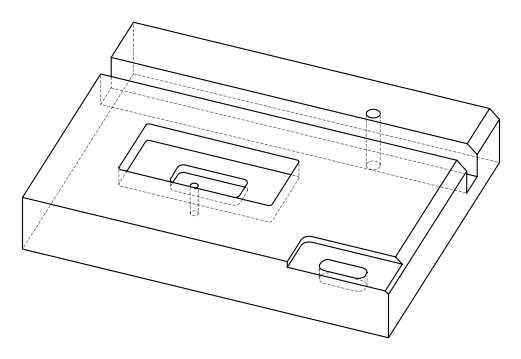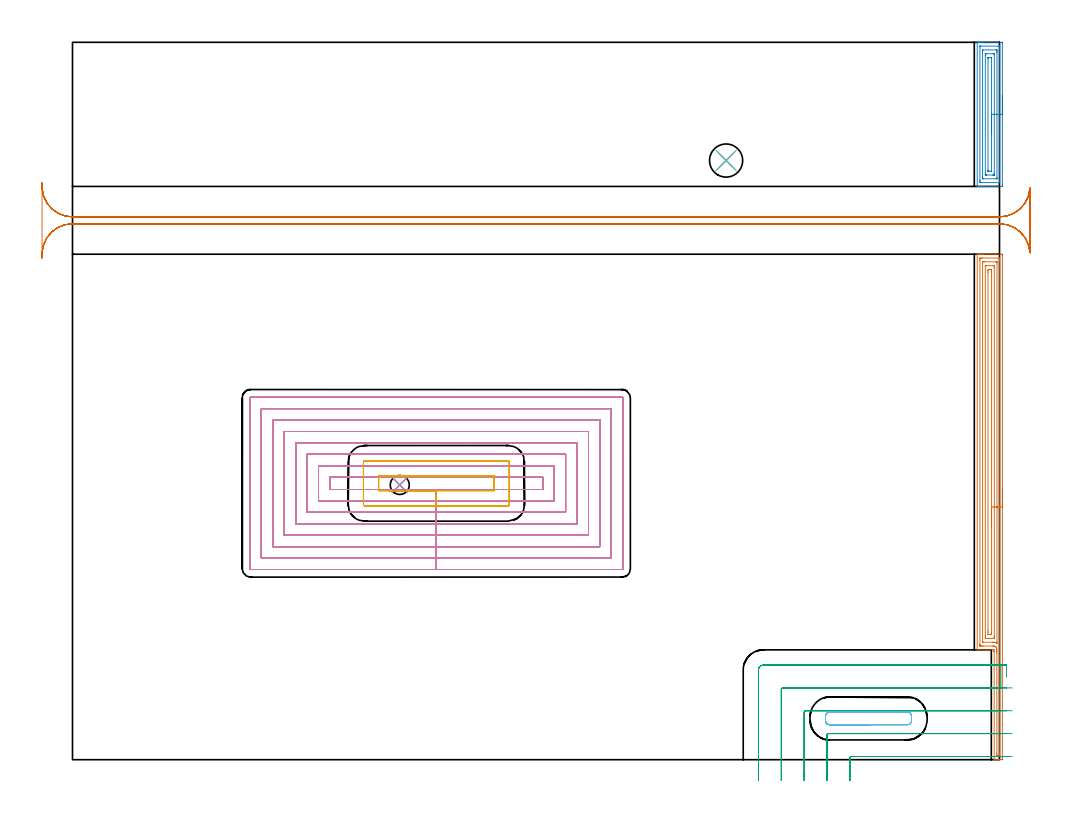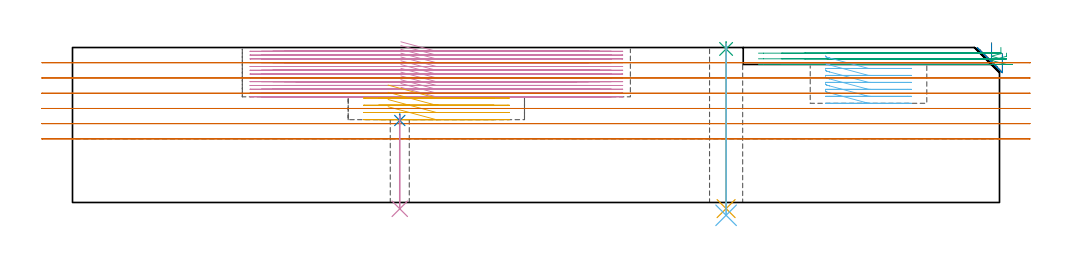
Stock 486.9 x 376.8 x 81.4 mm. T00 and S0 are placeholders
(PLAN: 12 operations, 8 tool changes, 123.4 min)
(1 AREA_MILL | FG_CHAMFER_SURFACE | UGT0205_001 | 9.5 min | 23721 mm3)
(2 AREA_MILL_1 | FG_CHAMFER_SURFACE_1 | UGT0205_001 | 3.29 min | 7192 mm3)
(3 MILL_CORNER_NOTCH_RECTANGULAR | CORNER_NOTCH_RECTANGULAR | UGT0201_010 | Follow Part, ap 4, ae 75% | 4.82 min | 64413 mm3)
(4 MILL_RECTANGULAR_POCKET | POCKET_RECTANGULAR_STRAIGHT | NXT0201_009 | Follow Part, ap 2, ae 75% | 86.32 min | 519596 mm3)
(5 MILL_RECTANGULAR_POCKET_1 | POCKET_RECTANGULAR_STRAIGHT_1 | UGT0201_010 | Follow Part, ap 4, ae 75% | 3.2 min | 43325 mm3)
(6 MILL_RECTANGULAR_POCKET_2 | POCKET_RECTANGULAR_STRAIGHT_2 | UGT0201_010 | Follow Part, ap 4, ae 75% | 1.84 min | 26339 mm3)
(7 MILL_RECTANGULAR_SLOT | SLOT_RECTANGULAR | UGT0201_004 | Follow Part, ap 8, ae 75% | 13.46 min | 830798 mm3)
(8 SPOT_DRILL | STEP1HOLE | NXT0321_9005460120000 | 0.04 min | 9 mm3)
(9 SPOT_DRILL_1 | STEP1HOLE_1 | NXT0321_9005460120000 | 0.03 min | 15 mm3)
(10 DRILL_THROUGH_HOLE_INTO_CENTER | STEP1HOLE | NXT0301_071 | 0.2 min | 3383 mm3)
(11 DRILL_THROUGH_HOLE_INTO_CENTER_1 | STEP1HOLE_1 | NXT0301_065 | 0.35 min | 5612 mm3)
(12 DRILL_TO_ENLARGE_THROUGH_HOLE | STEP1HOLE_1 | UGT0301_245 | 0.36 min | 13723 mm3)
(TOOL UGT0205_001 | Chamfer Mill 20 x 3 x 45 deg. | D20 FL50 Z2)
(TOOL UGT0201_010 | End Mill 16 mm | D16 FL22 Z2)
(TOOL NXT0201_009 | ENDMILL 8mm [2P460-0800-NA 1630] | D8 FL26 Z6)
(TOOL UGT0201_004 | End Mill 32 mm | D32 FL53 Z6)
(TOOL NXT0321_9005460120000 | NC Spot Drill, 142deg, 12mm, Carbide, Uncoated | D12 PA142 FL30 Z2)
(TOOL NXT0301_071 | Carbide Drill 10mm [860.1-1000-030A1-MM 2214] | D10 PA140 FL47 Z2)
(TOOL NXT0301_065 | Carbide Drill 9.4mm [860.1-0940-075A1-MM 2214] | D9.4 PA140 FL98 Z2)
(TOOL UGT0301_245 | Twist Drill 17.4 mm | D17.4 PA118 FL130 Z2)
(OP 1 AREA_MILL)
G17 G21 G94 G90
T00 M6
G54
G17 G0 G90 X488.4 Y142.75 S1061 M3
G43 Z91.4 H0
Z78.2
G94 G1 Y142.712 Z77.328 F250.
Y142.598 Z76.464
Y142.409 Z75.612
Y142.147 Z74.78
Y141.813 Z73.974
Y141.41 Z73.2
Y140.942 Z72.464
Y140.41 Z71.772
Y139.821 Z71.129
Y139.178 Z70.54
Y138.486 Z70.009
Y137.75 Z69.54
Y136.976 Z69.137
Y136.17 Z68.803
Y135.338 Z68.541
Y134.486 Z68.352
Y133.622 Z68.238
Y132.75 Z68.2
Y1.06
X488.399 Y0.611 Z68.201
X488.395 Y0.173 Z68.202
X488.391 Y0.01 Z68.205
X487.963 Y0. Z68.632
X487.685 Z68.91
X487.083 Z69.511
X486.526 Z70.071
X486.202 Z70.394
X485.646 Z70.95
X485.322 Z71.273
X484.351 Z72.248
X484.223 Y0.003 Z72.369
X484.102 Y0.01 Z72.488
X484.1 Y0.164 Z72.5
Y56.716
Y56.829 Z72.491
X484.099 Y56.831
X484.098 Y56.832 Z72.492
Y56.859 Z72.494
X484.1 Y56.877 Z72.5
Y57.7
X483.593 Z73.007
X483.59 Z73.008
X475.206 Z81.39
X475.2 Y57.752 Z81.4
Y265.336
X475.206 Y265.49 Z81.393
X475.522 Y265.5 Z81.077
X475.869 Z80.73
X476.517 Z80.077
X477.722 Z78.875
X478.278 Z78.316
X487.963 Z68.634
X488.244 Y265.497 Z68.353
X488.392 Y265.49 Z68.206
X488.399 Y265.34 Z68.199
X488.4 Y264.889 Z68.2
Y132.75
X486.986 Z69.614
Y3.387
X486.985 Y2.495 Z69.615
X486.984 Y2.396 Z69.616
X486.977 Y2.01 Z69.623
X486.59 Y2.003 Z70.01
X486.202 Y2.001 Z70.398
X485.711 Z70.889
X485.565 Y2.007 Z71.035
X485.537 Y2.01 Z71.063
X485.521 Y2.019 Z71.079
X485.519 Y2.05 Z71.081
X485.516 Y2.2 Z71.084
X485.515 Y2.396 Z71.085
X485.514 Y3.094 Z71.086
Y55.771
X485.515 Y56.663 Z71.085
Y56.859
X485.51 Y57.561 Z71.09
X485.507 Y57.752 Z71.093
X485.476 Y58.115 Z71.124
X485.436 Y58.327 Z71.164
X485.358 Y58.608 Z71.242
X485.345 Y58.645 Z71.255
X485.322 Y58.699 Z71.278
X485.15 Y59.025 Z71.45
X485.01 Y59.218 Z71.59
X484.86 Y59.375 Z71.74
X484.643 Y59.538 Z71.957
X484.441 Y59.631 Z72.159
X484.311 Y59.669 Z72.289
X483.561 Y59.694 Z73.039
X483.402 Y59.698 Z73.198
X478.278 Y59.7 Z78.322
X477.398 Z79.202
X477.237 Y59.701 Z79.363
X476.657 Y59.709 Z79.943
X476.626 Y59.71 Z79.974
X476.621 Y59.738 Z79.979
X476.618 Y59.822 Z79.982
X476.616 Y59.992 Z79.984
X476.614 Y60.332 Z79.986
Y60.431
Y262.113
X476.615 Y263.004 Z79.985
X476.616 Y263.104 Z79.984
X476.623 Y263.49 Z79.977
X477.01 Y263.497 Z79.59
X477.398 Y263.499 Z79.202
X477.887 Y263.5 Z78.713
X486.202 Y263.499 Z70.398
X486.695 Y263.496 Z69.905
X486.894 Y263.49 Z69.706
X486.979 Y263.463 Z69.621
X486.984 Y263.203 Z69.616
X486.985 Y263.104 Z69.615
X486.986 Y262.309 Z69.614
Y132.75
X485.571 Z71.029
Y61.963
X485.569 Y61.323 Z71.031
X485.567 Y61.197 Z71.033
X485.565 Y61.149 Z71.035
X485.394 Y61.25 Z71.206
X485.322 Y61.303 Z71.278
X485.292 Y61.323 Z71.308
X484.965 Y61.492 Z71.635
X484.715 Y61.593 Z71.885
X484.441 Y61.66 Z72.159
X484.09 Y61.68 Z72.51
X483.561 Y61.693 Z73.039
X483.191 Y61.699 Z73.409
X478.278 Y61.701 Z78.322
X478.109 Y61.704 Z78.491
X478.048 Y61.707 Z78.552
X478.037 Y61.709 Z78.563
X478.034 Y61.734 Z78.566
X478.031 Y61.794 Z78.569
X478.029 Y61.963 Z78.571
Y260.678
X478.034 Y261.318 Z78.566
X478.035 Y261.443 Z78.565
X478.044 Y261.49 Z78.556
X478.103 Y261.496 Z78.497
X478.278 Y261.498 Z78.322
X478.979 Y261.5 Z77.621
X485.142 Z71.458
X485.322 Y261.498 Z71.278
X485.501 Y261.494 Z71.099
X485.551 Y261.49 Z71.049
X485.565 Y261.484 Z71.035
X485.567 Y261.469 Z71.033
X485.57 Y261.402 Z71.03
X485.571 Y261.318 Z71.029
Y261.065
Y132.75
X484.157 Z72.443
Y64.895
X484.156 Y64.291 Z72.444
X484.154 Y64.002 Z72.446
X484.15 Y63.709 Z72.45
X483.86 Y63.699 Z72.74
X479.455 Y63.702 Z77.145
X479.45 Y63.706 Z77.15
X479.447 Y63.71 Z77.153
X479.445 Y64.002 Z77.155
X479.443 Y64.606 Z77.157
Y64.895
Y259.244
X479.445 Y259.446 Z77.155
X479.447 Y259.48 Z77.153
X479.45 Y259.49 Z77.15
X479.457 Y259.493 Z77.143
X479.509 Y259.497 Z77.091
X479.615 Y259.499 Z76.985
X480.039 Y259.5 Z76.561
X483.593 Z73.007
X483.988 Y259.498 Z72.612
X484.087 Y259.496 Z72.513
X484.136 Y259.491 Z72.464
X484.151 Y259.487 Z72.449
X484.152 Y259.472 Z72.448
X484.155 Y259.372 Z72.445
X484.157 Y258.928 Z72.443
Y258.639
Y132.75
X482.743 Z73.857
Y66.617
X482.741 Y65.788 Z73.859
X482.739 Y65.728 Z73.861
X482.737 Y65.712 Z73.863
X482.723 Y65.709 Z73.877
X482.68 Y65.705 Z73.92
X481.886 Y65.7 Z74.714
X481.006 Z75.594
X480.92 Y65.703 Z75.68
X480.891 Y65.705 Z75.709
X480.872 Y65.709 Z75.728
X480.864 Y65.727 Z75.736
X480.86 Y65.788 Z75.74
X480.858 Y65.85 Z75.742
X480.857 Y66.744 Z75.743
Y67.573
Y256.024
X480.861 Y256.854 Z75.739
X480.863 Y256.911 Z75.737
X480.92 Y257.49 Z75.68
X481.167 Y257.496 Z75.433
X481.8 Y257.499 Z74.8
X482.045 Y257.498 Z74.555
X482.68 Y257.49 Z73.92
X482.736 Y256.854 Z73.864
X482.74 Y256.794 Z73.86
X482.743 Y255.961 Z73.857
Y255.897
Y132.75
Y131.878 Z73.895
Y131.014 Z74.009
Y130.162 Z74.198
Y129.33 Z74.46
Y128.524 Z74.794
Y127.75 Z75.197
Y127.014 Z75.665
Y126.322 Z76.196
Y125.679 Z76.786
Y125.09 Z77.429
Y124.558 Z78.121
Y124.09 Z78.857
Y123.687 Z79.631
Y123.353 Z80.437
Y123.091 Z81.269
Y122.902 Z82.12
Y122.788 Z82.985
Y122.75 Z83.857
G0 Z91.4
M5
M2
(OP 2 AREA_MILL_1)
G17 G21 G94 G90
T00 M6
G54
G17 G0 G90 X488.4 Y348.95 S1061 M3
G43 Z91.4 H0
Z78.2
G94 G1 Y348.912 Z77.329 F250.
Y348.798 Z76.464
Y348.609 Z75.612
Y348.347 Z74.78
Y348.013 Z73.974
Y347.61 Z73.2
Y347.142 Z72.464
Y346.61 Z71.772
Y346.021 Z71.129
Y345.378 Z70.54
Y344.686 Z70.009
Y343.95 Z69.54
Y343.176 Z69.137
Y342.37 Z68.803
Y341.538 Z68.541
Y340.686 Z68.352
Y339.822 Z68.238
Y338.95 Z68.2
Y302.093
X488.398 Y301.646 Z68.202
X488.394 Y301.211 Z68.203
X488.391 Y301.109 Z68.205
X487.963 Y301.1 Z68.633
X479.159 Z77.435
X478.48 Z78.118
X478.278 Z78.319
X477.6 Z78.998
X477.398 Z79.199
X476.994 Z79.604
X476.041 Z80.558
X475.398 Y301.101 Z81.2
X475.206 Y301.11 Z81.392
X475.2 Y301.202 Z81.4
Y376.698
X475.206 Y376.79 Z81.392
X475.4 Y376.8 Z81.198
X476.041 Z80.558
X476.994 Z79.604
X477.398 Z79.199
X477.6 Z78.998
X478.278 Z78.319
X478.48 Z78.118
X479.159 Z77.435
X487.963 Z68.633
X488.306 Y376.796 Z68.29
X488.391 Y376.79 Z68.205
X488.398 Y376.703 Z68.199
X488.4 Y376.254 Z68.2
Y338.95
X486.986 Z69.614
X486.985 Y303.422 Z69.615
X486.983 Y303.225 Z69.617
X486.981 Y303.127 Z69.619
X486.979 Y303.111 Z69.621
X486.932 Y303.107 Z69.668
X486.841 Y303.104 Z69.759
X486.521 Y303.1 Z70.079
X477.398 Z79.202
X476.835 Y303.102 Z79.765
X476.691 Y303.107 Z79.909
X476.632 Y303.11 Z79.968
X476.62 Y303.319 Z79.98
X476.617 Y303.422 Z79.983
X476.614 Y304.213 Z79.986
Y304.31
X476.615 Y374.478 Z79.985
X476.617 Y374.675 Z79.983
X476.619 Y374.773 Z79.981
X476.62 Y374.789 Z79.98
X476.668 Y374.793 Z79.932
X476.759 Y374.796 Z79.841
X477.079 Y374.8 Z79.521
X486.202 Z70.398
X486.765 Y374.798 Z69.835
X486.909 Y374.793 Z69.691
X486.968 Y374.79 Z69.632
X486.98 Y374.581 Z69.62
X486.983 Y374.478 Z69.617
X486.986 Y373.687 Z69.614
Y373.59
Y338.95
X485.571 Z71.029
Y305.835
X485.569 Y305.199 Z71.031
X485.567 Y305.137 Z71.033
X485.565 Y305.114 Z71.035
X485.517 Y305.108 Z71.083
X485.418 Y305.101 Z71.182
X478.376 Y305.1 Z78.224
X478.278 Y305.103 Z78.322
X478.181 Y305.109 Z78.419
X478.035 Y305.124 Z78.565
X478.033 Y305.199 Z78.567
X478.03 Y305.449 Z78.57
X478.029 Y306.087 Z78.571
X478.028 Y306.339 Z78.572
X478.029 Y372.065 Z78.571
X478.031 Y372.701 Z78.569
X478.033 Y372.763 Z78.567
X478.035 Y372.786 Z78.565
X478.083 Y372.792 Z78.517
X478.182 Y372.799 Z78.418
X485.224 Y372.8 Z71.376
X485.322 Y372.797 Z71.278
X485.419 Y372.791 Z71.181
X485.565 Y372.776 Z71.035
X485.567 Y372.701 Z71.033
X485.57 Y372.451 Z71.03
X485.571 Y371.813 Z71.029
Y371.561
Y338.95
X484.157 Z72.443
Y307.863
X484.156 Y307.263 Z72.444
X484.154 Y307.176 Z72.446
X484.15 Y307.125 Z72.45
X484.147 Y307.11 Z72.453
X484.128 Y307.108 Z72.472
X483.939 Y307.103 Z72.661
X483.561 Y307.1 Z73.039
X483.437 Z73.163
X480.039 Z76.561
X479.915 Z76.685
X479.626 Y307.103 Z76.974
X479.482 Y307.108 Z77.118
X479.452 Y307.11 Z77.148
X479.449 Y307.131 Z77.151
X479.447 Y307.174 Z77.153
X479.443 Y307.576 Z77.157
Y370.037
X479.444 Y370.637 Z77.156
X479.446 Y370.724 Z77.154
X479.449 Y370.775 Z77.151
X479.453 Y370.79 Z77.147
X479.472 Y370.792 Z77.128
X479.661 Y370.797 Z76.939
X480.039 Y370.8 Z76.561
X480.163 Z76.437
X483.561 Z73.039
X483.685 Z72.915
X483.973 Y370.797 Z72.627
X484.117 Y370.792 Z72.483
X484.148 Y370.79 Z72.452
X484.151 Y370.769 Z72.449
X484.153 Y370.726 Z72.447
X484.157 Y370.324 Z72.443
Y338.95
X482.743 Z73.857
Y309.513
X482.742 Y309.387 Z73.858
X482.736 Y309.135 Z73.864
X482.733 Y309.108 Z73.867
X482.73 Y309.104 Z73.87
X482.714 Y309.101 Z73.886
X481.454 Y309.1 Z75.146
X480.92 Y309.103 Z75.68
X480.885 Y309.106 Z75.715
X480.871 Y309.108 Z75.729
X480.864 Y309.198 Z75.736
X480.859 Y309.45 Z75.741
X480.857 Y309.576 Z75.743
Y368.387
X480.858 Y368.513 Z75.742
X480.864 Y368.765 Z75.736
X480.867 Y368.792 Z75.733
X480.87 Y368.796 Z75.73
X480.886 Y368.799 Z75.714
X482.146 Y368.8 Z74.454
X482.68 Y368.797 Z73.92
X482.715 Y368.794 Z73.885
X482.729 Y368.792 Z73.871
X482.736 Y368.702 Z73.864
X482.741 Y368.45 Z73.859
X482.743 Y368.324 Z73.857
Y338.95
Y338.078 Z73.895
Y337.214 Z74.009
Y336.362 Z74.198
Y335.53 Z74.46
Y334.724 Z74.794
Y333.95 Z75.197
Y333.214 Z75.665
Y332.522 Z76.196
Y331.879 Z76.786
Y331.29 Z77.429
Y330.758 Z78.121
Y330.29 Z78.857
Y329.887 Z79.631
Y329.553 Z80.437
Y329.291 Z81.269
Y329.102 Z82.12
Y328.988 Z82.985
Y328.95 Z83.857
G0 Z91.4
M5
M2
(OP 3 MILL_CORNER_NOTCH_RECTANGULAR)
G17 G21 G94 G90
T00 M6
G54
G17 G0 G90 X487.667 Y1.7 S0 M3
G43 Z91.4 H0
Z78.433
G94 G1 X484.667 F250.
X409.094 F500.
G3 X408.3 Y0.906 R0.8
G1 Y-8.
Y-11. F250.
G0 Z91.4
X487.667 Y13.7
Z78.433
G1 X484.667
X397.095 F500.
G3 X396.3 Y12.905 R0.8
G1 Y-8.
Y-11. F250.
G0 Z91.4
X487.667 Y25.7
Z78.433
G1 X484.667
X385.095 F500.
G3 X384.3 Y24.905 R0.8
G1 Y-8.
Y-11. F250.
G0 Z91.4
X487.667 Y37.7
Z78.433
G1 X484.667
X373.095 F500.
G3 X372.3 Y36.905 R0.8
G1 Y-8.
Y-11. F250.
G0 Z91.4
X487.667 Y49.7
Z78.433
G1 X484.667
X362.9 F500.
G3 X360.3 Y47.1 R2.6
G1 Y-8.
Y-11. F250.
G0 Z91.4
X490.633 Y1.7
Z75.467
G1 X487.633
X409.094 F500.
G3 X408.3 Y0.906 R0.8
G1 Y-8.
Y-11. F250.
G0 Z91.4
X490.633 Y13.7
Z75.467
G1 X487.633
X397.095 F500.
G3 X396.3 Y12.905 R0.8
G1 Y-8.
Y-11. F250.
G0 Z91.4
X490.633 Y25.7
Z75.467
G1 X487.633
X385.095 F500.
G3 X384.3 Y24.905 R0.8
G1 Y-8.
Y-11. F250.
G0 Z91.4
X490.633 Y37.7
Z75.467
G1 X487.633
X373.095 F500.
G3 X372.3 Y36.905 R0.8
G1 Y-8.
Y-11. F250.
G0 Z91.4
X487.633 Y37.488
Z81.433
G1 Y49.7 Z78.161
X482.605 Z76.814
X487.633 Z75.467
X362.9 F500.
G3 X360.3 Y47.1 R2.6
G1 Y-8.
Y-11. F250.
G0 Z91.4
X493.599 Y1.7
Z72.5
G1 X490.599
X409.094 F500.
G3 X408.3 Y0.906 R0.8
G1 Y-8.
Y-11. F250.
G0 Z91.4
X493.599 Y13.7
Z72.5
G1 X490.599
X397.095 F500.
G3 X396.3 Y12.905 R0.8
G1 Y-8.
Y-11. F250.
G0 Z91.4
X493.599 Y25.7
Z72.5
G1 X490.599
X385.095 F500.
G3 X384.3 Y24.905 R0.8
G1 Y-8.
Y-11. F250.
G0 Z91.4
X493.599 Y37.7
Z72.5
G1 X490.599
X373.095 F500.
G3 X372.3 Y36.905 R0.8
G1 Y-8.
Y-11. F250.
G0 Z91.4
X490.599 Y43.42
Z78.467
G1 Y49.7 Z76.784
X482.605 Z74.642
X490.599 Z72.5
X362.9 F500.
G3 X360.3 Y47.1 R2.6
G1 Y-8.
Y-11. F250.
G0 Z91.4
M5
M2
(OP 4 MILL_RECTANGULAR_POCKET)
G17 G21 G94 G90
T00 M6
G54
G17 G0 G90 X172.468 Y141.9 S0 M3
G43 Z91.4 H1
Z84.4
G94 G1 X191.1 Z79.408 F250.
X247. F500.
Y148.4
X135.2
Y141.9
X191.1
Y135.9
X253.
Y154.4
X129.2
Y135.9
X191.1
Y129.9
X259.
Y160.4
X123.2
Y129.9
X191.1
Y123.9
X265.
Y166.4
X117.2
Y123.9
X191.1
Y117.9
X271.
Y172.4
X111.2
Y117.9
X191.1
Y111.9
X277.
Y178.4
X105.2
Y111.9
X191.1
Y105.9
X283.
Y184.4
X99.2
Y105.9
X191.1
Y99.9
X288.7
G3 X289. Y100.2 R0.3
G1 Y190.1
G3 X288.7 Y190.4 R0.3
G1 X93.5
G3 X93.2 Y190.1 R0.3
G1 Y100.2
G3 X93.5 Y99.9 R0.3
G1 X191.1
X192.1
G0 X172.468 Y141.9 Z82.408
G1 X191.1 Z77.415 F250.
X247. F500.
Y148.4
X135.2
Y141.9
X191.1
Y135.9
X253.
Y154.4
X129.2
Y135.9
X191.1
Y129.9
X259.
Y160.4
X123.2
Y129.9
X191.1
Y123.9
X265.
Y166.4
X117.2
Y123.9
X191.1
Y117.9
X271.
Y172.4
X111.2
Y117.9
X191.1
Y111.9
X277.
Y178.4
X105.2
Y111.9
X191.1
Y105.9
X283.
Y184.4
X99.2
Y105.9
X191.1
Y99.9
X288.7
G3 X289. Y100.2 R0.3
G1 Y190.1
G3 X288.7 Y190.4 R0.3
G1 X93.5
G3 X93.2 Y190.1 R0.3
G1 Y100.2
G3 X93.5 Y99.9 R0.3
G1 X191.1
X192.1
G0 X172.468 Y141.9 Z80.415
G1 X191.1 Z75.423 F250.
X247. F500.
Y148.4
X135.2
Y141.9
X191.1
Y135.9
X253.
Y154.4
X129.2
Y135.9
X191.1
Y129.9
X259.
Y160.4
X123.2
Y129.9
X191.1
Y123.9
X265.
Y166.4
X117.2
Y123.9
X191.1
Y117.9
X271.
Y172.4
X111.2
Y117.9
X191.1
Y111.9
X277.
Y178.4
X105.2
Y111.9
X191.1
Y105.9
X283.
Y184.4
X99.2
Y105.9
X191.1
Y99.9
X288.7
G3 X289. Y100.2 R0.3
G1 Y190.1
G3 X288.7 Y190.4 R0.3
G1 X93.5
G3 X93.2 Y190.1 R0.3
G1 Y100.2
G3 X93.5 Y99.9 R0.3
G1 X191.1
X192.1
G0 X172.468 Y141.9 Z78.423
G1 X191.1 Z73.431 F250.
X247. F500.
Y148.4
X135.2
Y141.9
X191.1
Y135.9
X253.
Y154.4
X129.2
Y135.9
X191.1
Y129.9
X259.
Y160.4
X123.2
Y129.9
X191.1
Y123.9
X265.
Y166.4
X117.2
Y123.9
X191.1
Y117.9
X271.
Y172.4
X111.2
Y117.9
X191.1
Y111.9
X277.
Y178.4
X105.2
Y111.9
X191.1
Y105.9
X283.
Y184.4
X99.2
Y105.9
X191.1
Y99.9
X288.7
G3 X289. Y100.2 R0.3
G1 Y190.1
G3 X288.7 Y190.4 R0.3
G1 X93.5
G3 X93.2 Y190.1 R0.3
G1 Y100.2
G3 X93.5 Y99.9 R0.3
G1 X191.1
X192.1
G0 X172.468 Y141.9 Z76.431
G1 X191.1 Z71.438 F250.
X247. F500.
Y148.4
X135.2
Y141.9
X191.1
Y135.9
X253.
Y154.4
X129.2
Y135.9
X191.1
Y129.9
X259.
Y160.4
X123.2
Y129.9
X191.1
Y123.9
X265.
Y166.4
X117.2
Y123.9
X191.1
Y117.9
X271.
Y172.4
X111.2
Y117.9
X191.1
Y111.9
X277.
Y178.4
X105.2
Y111.9
X191.1
Y105.9
X283.
Y184.4
X99.2
Y105.9
X191.1
Y99.9
X288.7
G3 X289. Y100.2 R0.3
G1 Y190.1
G3 X288.7 Y190.4 R0.3
G1 X93.5
G3 X93.2 Y190.1 R0.3
G1 Y100.2
G3 X93.5 Y99.9 R0.3
G1 X191.1
X192.1
G0 X172.468 Y141.9 Z74.438
G1 X191.1 Z69.446 F250.
X247. F500.
Y148.4
X135.2
Y141.9
X191.1
Y135.9
X253.
Y154.4
X129.2
Y135.9
X191.1
Y129.9
X259.
Y160.4
X123.2
Y129.9
X191.1
Y123.9
X265.
Y166.4
X117.2
Y123.9
X191.1
Y117.9
X271.
Y172.4
X111.2
Y117.9
X191.1
Y111.9
X277.
Y178.4
X105.2
Y111.9
X191.1
Y105.9
X283.
Y184.4
X99.2
Y105.9
X191.1
Y99.9
X288.7
G3 X289. Y100.2 R0.3
G1 Y190.1
G3 X288.7 Y190.4 R0.3
G1 X93.5
G3 X93.2 Y190.1 R0.3
G1 Y100.2
G3 X93.5 Y99.9 R0.3
G1 X191.1
X192.1
G0 X172.468 Y141.9 Z72.446
G1 X191.1 Z67.454 F250.
X247. F500.
Y148.4
X135.2
Y141.9
X191.1
Y135.9
X253.
Y154.4
X129.2
Y135.9
X191.1
Y129.9
X259.
Y160.4
X123.2
Y129.9
X191.1
Y123.9
X265.
Y166.4
X117.2
Y123.9
X191.1
Y117.9
X271.
Y172.4
X111.2
Y117.9
X191.1
Y111.9
X277.
Y178.4
X105.2
Y111.9
X191.1
Y105.9
X283.
Y184.4
X99.2
Y105.9
X191.1
Y99.9
X288.7
G3 X289. Y100.2 R0.3
G1 Y190.1
G3 X288.7 Y190.4 R0.3
G1 X93.5
G3 X93.2 Y190.1 R0.3
G1 Y100.2
G3 X93.5 Y99.9 R0.3
G1 X191.1
X192.1
G0 X172.468 Y141.9 Z70.454
G1 X191.1 Z65.462 F250.
X247. F500.
Y148.4
X135.2
Y141.9
X191.1
Y135.9
X253.
Y154.4
X129.2
Y135.9
X191.1
Y129.9
X259.
Y160.4
X123.2
Y129.9
X191.1
Y123.9
X265.
Y166.4
X117.2
Y123.9
X191.1
Y117.9
X271.
Y172.4
X111.2
Y117.9
X191.1
Y111.9
X277.
Y178.4
X105.2
Y111.9
X191.1
Y105.9
X283.
Y184.4
X99.2
Y105.9
X191.1
Y99.9
X288.7
G3 X289. Y100.2 R0.3
G1 Y190.1
G3 X288.7 Y190.4 R0.3
G1 X93.5
G3 X93.2 Y190.1 R0.3
G1 Y100.2
G3 X93.5 Y99.9 R0.3
G1 X191.1
X192.1
G0 X172.468 Y141.9 Z68.462
G1 X191.1 Z63.469 F250.
X247. F500.
Y148.4
X135.2
Y141.9
X191.1
Y135.9
X253.
Y154.4
X129.2
Y135.9
X191.1
Y129.9
X259.
Y160.4
X123.2
Y129.9
X191.1
Y123.9
X265.
Y166.4
X117.2
Y123.9
X191.1
Y117.9
X271.
Y172.4
X111.2
Y117.9
X191.1
Y111.9
X277.
Y178.4
X105.2
Y111.9
X191.1
Y105.9
X283.
Y184.4
X99.2
Y105.9
X191.1
Y99.9
X288.7
G3 X289. Y100.2 R0.3
G1 Y190.1
G3 X288.7 Y190.4 R0.3
G1 X93.5
G3 X93.2 Y190.1 R0.3
G1 Y100.2
G3 X93.5 Y99.9 R0.3
G1 X191.1
X192.1
G0 X172.468 Y141.9 Z66.469
G1 X191.1 Z61.477 F250.
X247. F500.
Y148.4
X135.2
Y141.9
X191.1
Y135.9
X253.
Y154.4
X129.2
Y135.9
X191.1
Y129.9
X259.
Y160.4
X123.2
Y129.9
X191.1
Y123.9
X265.
Y166.4
X117.2
Y123.9
X191.1
Y117.9
X271.
Y172.4
X111.2
Y117.9
X191.1
Y111.9
X277.
Y178.4
X105.2
Y111.9
X191.1
Y105.9
X283.
Y184.4
X99.2
Y105.9
X191.1
Y99.9
X288.7
G3 X289. Y100.2 R0.3
G1 Y190.1
G3 X288.7 Y190.4 R0.3
G1 X93.5
G3 X93.2 Y190.1 R0.3
G1 Y100.2
G3 X93.5 Y99.9 R0.3
G1 X191.1
X192.1
G0 X172.468 Y141.9 Z64.477
G1 X191.1 Z59.485 F250.
X247. F500.
Y148.4
X135.2
Y141.9
X191.1
Y135.9
X253.
Y154.4
X129.2
Y135.9
X191.1
Y129.9
X259.
Y160.4
X123.2
Y129.9
X191.1
Y123.9
X265.
Y166.4
X117.2
Y123.9
X191.1
Y117.9
X271.
Y172.4
X111.2
Y117.9
X191.1
Y111.9
X277.
Y178.4
X105.2
Y111.9
X191.1
Y105.9
X283.
Y184.4
X99.2
Y105.9
X191.1
Y99.9
X288.7
G3 X289. Y100.2 R0.3
G1 Y190.1
G3 X288.7 Y190.4 R0.3
G1 X93.5
G3 X93.2 Y190.1 R0.3
G1 Y100.2
G3 X93.5 Y99.9 R0.3
G1 X191.1
X192.1
G0 X172.468 Y141.9 Z62.485
G1 X191.1 Z57.492 F250.
X247. F500.
Y148.4
X135.2
Y141.9
X191.1
Y135.9
X253.
Y154.4
X129.2
Y135.9
X191.1
Y129.9
X259.
Y160.4
X123.2
Y129.9
X191.1
Y123.9
X265.
Y166.4
X117.2
Y123.9
X191.1
Y117.9
X271.
Y172.4
X111.2
Y117.9
X191.1
Y111.9
X277.
Y178.4
X105.2
Y111.9
X191.1
Y105.9
X283.
Y184.4
X99.2
Y105.9
X191.1
Y99.9
X288.7
G3 X289. Y100.2 R0.3
G1 Y190.1
G3 X288.7 Y190.4 R0.3
G1 X93.5
G3 X93.2 Y190.1 R0.3
G1 Y100.2
G3 X93.5 Y99.9 R0.3
G1 X191.1
X192.1
G0 X172.468 Y141.9 Z60.492
G1 X191.1 Z55.5 F250.
X247. F500.
Y148.4
X135.2
Y141.9
X191.1
Y135.9
X253.
Y154.4
X129.2
Y135.9
X191.1
Y129.9
X259.
Y160.4
X123.2
Y129.9
X191.1
Y123.9
X265.
Y166.4
X117.2
Y123.9
X191.1
Y117.9
X271.
Y172.4
X111.2
Y117.9
X191.1
Y111.9
X277.
Y178.4
X105.2
Y111.9
X191.1
Y105.9
X283.
Y184.4
X99.2
Y105.9
X191.1
Y99.9
X288.7
G3 X289. Y100.2 R0.3
G1 Y190.1
G3 X288.7 Y190.4 R0.3
G1 X93.5
G3 X93.2 Y190.1 R0.3
G1 Y100.2
G3 X93.5 Y99.9 R0.3
G1 X191.1
X192.1
G0 Z91.4
M5
M2
(OP 5 MILL_RECTANGULAR_POCKET_1)
G17 G21 G94 G90
T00 M6
G54
G17 G0 G90 X165.759 Y141.3 S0 M3
G43 Z91.4 H0
Z61.66
G94 G1 X191.1 Z54.87 F250.
X221.4 F500.
Y149.
X160.8
Y141.3
X191.1
Y133.3
X228.7
G3 X229.4 Y134. R0.7
G1 Y156.3
G3 X228.7 Y157. R0.7
G1 X153.5
G3 X152.8 Y156.3 R0.7
G1 Y134.
G3 X153.5 Y133.3 R0.7
G1 X191.1
X192.1
G0 X165.759 Y141.3 Z57.87
G1 X191.1 Z51.08 F250.
X221.4 F500.
Y149.
X160.8
Y141.3
X191.1
Y133.3
X228.7
G3 X229.4 Y134. R0.7
G1 Y156.3
G3 X228.7 Y157. R0.7
G1 X153.5
G3 X152.8 Y156.3 R0.7
G1 Y134.
G3 X153.5 Y133.3 R0.7
G1 X191.1
X192.1
G0 X165.759 Y141.3 Z54.08
G1 X191.1 Z47.29 F250.
X221.4 F500.
Y149.
X160.8
Y141.3
X191.1
Y133.3
X228.7
G3 X229.4 Y134. R0.7
G1 Y156.3
G3 X228.7 Y157. R0.7
G1 X153.5
G3 X152.8 Y156.3 R0.7
G1 Y134.
G3 X153.5 Y133.3 R0.7
G1 X191.1
X192.1
G0 X165.759 Y141.3 Z50.29
G1 X191.1 Z43.5 F250.
X221.4 F500.
Y149.
X160.8
Y141.3
X191.1
Y133.3
X228.7
G3 X229.4 Y134. R0.7
G1 Y156.3
G3 X228.7 Y157. R0.7
G1 X153.5
G3 X152.8 Y156.3 R0.7
G1 Y134.
G3 X153.5 Y133.3 R0.7
G1 X191.1
X192.1
G0 Z91.4
M5
M2
(OP 6 MILL_RECTANGULAR_POCKET_2)
G17 G21 G94 G90
T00 M6
G54
G17 G0 G90 X395.5 Y21.562 S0 M3
G43 Z91.4 H0
Z77.075
G94 G1 Y20.5 Z76.79 F250.
Y20.355 Z76.751
X395.559 Y19.983 Z76.65
X395.684 Y19.628 Z76.55
X395.87 Y19.301 Z76.449
X396.112 Y19.012 Z76.348
X396.401 Y18.77 Z76.247
X396.728 Y18.584 Z76.146
X397.083 Y18.459 Z76.045
X397.455 Y18.4 Z75.944
X397.6 Z75.905
X418.1 Z70.412
X438.6 F500.
G3 X440.7 Y20.5 R2.1
G1 Y22.8
G3 X438.6 Y24.9 R2.1
G1 X397.6
G3 X395.5 Y22.8 R2.1
G1 Y20.5
G3 X397.6 Y18.4 R2.1
G1 X418.1
X419.1
G0 X395.5 Y21.562 Z73.412
G1 Y20.5 Z73.128 F250.
Y20.355 Z73.089
X395.559 Y19.983 Z72.988
X395.684 Y19.628 Z72.887
X395.87 Y19.301 Z72.786
X396.112 Y19.012 Z72.685
X396.401 Y18.77 Z72.584
X396.728 Y18.584 Z72.484
X397.083 Y18.459 Z72.383
X397.455 Y18.4 Z72.282
X397.6 Z72.243
X418.1 Z66.75
X438.6 F500.
G3 X440.7 Y20.5 R2.1
G1 Y22.8
G3 X438.6 Y24.9 R2.1
G1 X397.6
G3 X395.5 Y22.8 R2.1
G1 Y20.5
G3 X397.6 Y18.4 R2.1
G1 X418.1
X419.1
G0 X395.5 Y21.562 Z69.75
G1 Y20.5 Z69.465 F250.
Y20.355 Z69.426
X395.559 Y19.983 Z69.326
X395.684 Y19.628 Z69.225
X395.87 Y19.301 Z69.124
X396.112 Y19.012 Z69.023
X396.401 Y18.77 Z68.922
X396.728 Y18.584 Z68.821
X397.083 Y18.459 Z68.72
X397.455 Y18.4 Z68.619
X397.6 Z68.58
X418.1 Z63.087
X438.6 F500.
G3 X440.7 Y20.5 R2.1
G1 Y22.8
G3 X438.6 Y24.9 R2.1
G1 X397.6
G3 X395.5 Y22.8 R2.1
G1 Y20.5
G3 X397.6 Y18.4 R2.1
G1 X418.1
X419.1
G0 X395.5 Y21.562 Z66.087
G1 Y20.5 Z65.803 F250.
Y20.355 Z65.764
X395.559 Y19.983 Z65.663
X395.684 Y19.628 Z65.562
X395.87 Y19.301 Z65.461
X396.112 Y19.012 Z65.36
X396.401 Y18.77 Z65.259
X396.728 Y18.584 Z65.159
X397.083 Y18.459 Z65.058
X397.455 Y18.4 Z64.957
X397.6 Z64.918
X418.1 Z59.425
X438.6 F500.
G3 X440.7 Y20.5 R2.1
G1 Y22.8
G3 X438.6 Y24.9 R2.1
G1 X397.6
G3 X395.5 Y22.8 R2.1
G1 Y20.5
G3 X397.6 Y18.4 R2.1
G1 X418.1
X419.1
G0 X395.5 Y21.562 Z62.425
G1 Y20.5 Z62.14 F250.
Y20.355 Z62.101
X395.559 Y19.983 Z62.001
X395.684 Y19.628 Z61.9
X395.87 Y19.301 Z61.799
X396.112 Y19.012 Z61.698
X396.401 Y18.77 Z61.597
X396.728 Y18.584 Z61.496
X397.083 Y18.459 Z61.395
X397.455 Y18.4 Z61.294
X397.6 Z61.255
X418.1 Z55.762
X438.6 F500.
G3 X440.7 Y20.5 R2.1
G1 Y22.8
G3 X438.6 Y24.9 R2.1
G1 X397.6
G3 X395.5 Y22.8 R2.1
G1 Y20.5
G3 X397.6 Y18.4 R2.1
G1 X418.1
X419.1
G0 X395.5 Y21.562 Z58.762
G1 Y20.5 Z58.478 F250.
Y20.355 Z58.439
X395.559 Y19.983 Z58.338
X395.684 Y19.628 Z58.237
X395.87 Y19.301 Z58.136
X396.112 Y19.012 Z58.035
X396.401 Y18.77 Z57.934
X396.728 Y18.584 Z57.834
X397.083 Y18.459 Z57.733
X397.455 Y18.4 Z57.632
X397.6 Z57.593
X418.1 Z52.1
X438.6 F500.
G3 X440.7 Y20.5 R2.1
G1 Y22.8
G3 X438.6 Y24.9 R2.1
G1 X397.6
G3 X395.5 Y22.8 R2.1
G1 Y20.5
G3 X397.6 Y18.4 R2.1
G1 X418.1
X419.1
G0 Z91.4
M5
M2
(OP 7 MILL_RECTANGULAR_SLOT)
G17 G21 G94 G90
T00 M6
G54
G17 G0 G90 X503.173 Y300.674 S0 M3
G43 Z91.4 H0
Z73.4
G94 G1 X502.543 Y297.741 F250.
G2 X486.9 Y285.1 R16. F500.
G1 X0.
G2 X-15.97 Y300.121 R16.
G1 X-16.
Y266.479
X-15.97
G2 X0. Y281.5 R16.
G1 X486.9
G2 X502.544 Y268.858 R16.
G1 X503.173 Y265.925 F250.
G0 Z91.4
X-16.154 Y263.485
Z65.4
G1 X-15.97 Y266.479
G2 X0. Y281.5 R16. F500.
G1 X486.9
G2 X502.87 Y266.479 R16.
G1 X502.9
Y300.121
X502.87
G2 X486.9 Y285.1 R16.
G1 X0.
G2 X-15.97 Y300.121 R16.
G1 X-16.154 Y303.115 F250.
G0 Y263.485 Z57.4
G1 X-15.97 Y266.479
G2 X0. Y281.5 R16. F500.
G1 X486.9
G2 X502.87 Y266.479 R16.
G1 X502.9
Y300.121
X502.87
G2 X486.9 Y285.1 R16.
G1 X0.
G2 X-15.97 Y300.121 R16.
G1 X-16.154 Y303.115 F250.
G0 Y263.485 Z49.4
G1 X-15.97 Y266.479
G2 X0. Y281.5 R16. F500.
G1 X486.9
G2 X502.87 Y266.479 R16.
G1 X502.9
Y300.121
X502.87
G2 X486.9 Y285.1 R16.
G1 X0.
G2 X-15.97 Y300.121 R16.
G1 X-16.154 Y303.115 F250.
G0 Y263.485 Z41.4
G1 X-15.97 Y266.479
G2 X0. Y281.5 R16. F500.
G1 X486.9
G2 X502.87 Y266.479 R16.
G1 X502.9
Y300.121
X502.87
G2 X486.9 Y285.1 R16.
G1 X0.
G2 X-15.97 Y300.121 R16.
G1 X-16.154 Y303.115 F250.
G0 Y263.485 Z33.4
G1 X-15.97 Y266.479
G2 X0. Y281.5 R16. F500.
G1 X486.9
G2 X502.87 Y266.479 R16.
G1 X502.9
Y300.121
X502.87
G2 X486.9 Y285.1 R16.
G1 X0.
G2 X-15.97 Y300.121 R16.
G1 X-16.154 Y303.115 F250.
G0 Z91.4
M5
M2
(OP 8 SPOT_DRILL)
G17 G21 G94 G90
T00 M6
G54
G17 G0 G90 X171.9 Y144.3 S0 M3
G43 Z91.4 H0
G94 G81 G98 Z43.07 F250. R46.5
G80
M5
M2
(OP 9 SPOT_DRILL_1)
G17 G21 G94 G90
T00 M6
G54
G17 G0 G90 X343.3 Y314.7 S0 M3
G43 Z91.4 H0
G94 G81 G98 Z80.651 F250. R84.4
G80
M5
M2
(OP 10 DRILL_THROUGH_HOLE_INTO_CENTER)
G17 G21 G94 G90
T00 M6
G54
G17 G0 G90 X171.9 Y144.3 S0 M3
G43 Z91.4 H1
G94 G73 G98 Z-3.32 F250. Q9.364 R45.5
G80
M5
M2
(OP 11 DRILL_THROUGH_HOLE_INTO_CENTER_1)
G17 G21 G94 G90
T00 M6
G54
G17 G0 G90 X343.3 Y314.7 S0 M3
G43 Z91.4 H1
G94 G73 G98 Z-3.211 F250. Q8.461 R83.4
G80
M5
M2
(OP 12 DRILL_TO_ENLARGE_THROUGH_HOLE)
G17 G21 G94 G90
T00 M6
G54
G17 G0 G90 X343.3 Y314.7 S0 M3
G43 Z91.4 H0
G94 G73 G98 Z-6.727 F250. Q14.688 R83.4
G80
M5
M2
